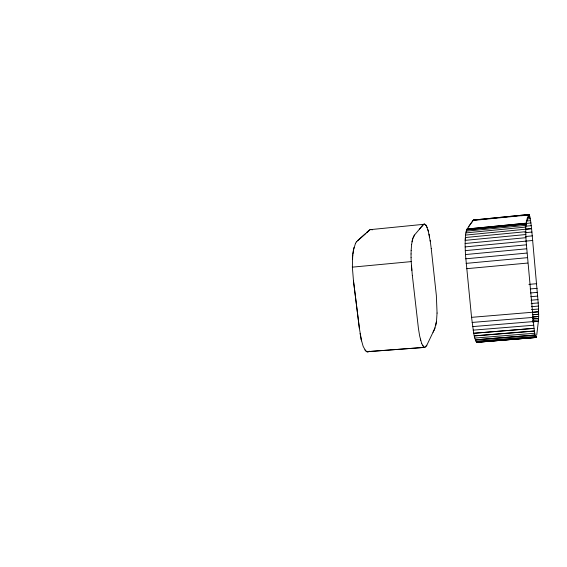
<?xml version="1.0" encoding="UTF-8"?>
<svg xmlns="http://www.w3.org/2000/svg" width="567" height="567" viewBox="0 0 567 567"><rect width="100%" height="100%" fill="white"/><g stroke="black" fill="none" stroke-linecap="round" stroke-linejoin="round"><path stroke-width="0.85" d="M437.058 313.076L436.349 295.428L431.232 248.587M526.573 248.793L465.45 254.555L471.56 317.343L473.7 333.283L534.029 328.378L526.091 241.081M532.789 317.421L472.12 322.439M465.16 243.534L465.358 237.523L525.772 231.69L525.807 227.076L465.861 232.902L465.578 235.085L531.598 228.629L538.211 302.948L531.201 303.522M473.169 330.15L533.639 325.231M473.7 333.283L534.029 328.328L534.412 331.057L474.246 335.926L473.7 333.24M531.966 232.045L524.929 232.725M532.356 235.858L525.318 236.538M411.061 253.973L411.139 250.465M437.051 313.041L436.491 321.411M465.224 240.401L465.571 235.029M411.146 250.508L411.628 244.342M352.39 259.573L352.461 258.424M352.532 257.276L353.418 249.997L355.53 243.293M472.644 326.606L533.221 321.574M532.293 312.261L471.567 317.343M532.363 320.511L538.537 320.001L536.743 334.877M526.197 223.185L526.041 224.029L466.634 229.89L467.031 229.033L526.197 223.185L525.8 227.02M466.223 231.23L466.627 229.833L526.034 223.965L525.9 225.354L466.216 231.166L465.868 232.966M352.724 255.072L352.355 267.149L411.195 261.607L411.068 257.652M352.837 254.009L354.028 247.467M436.484 321.369L434.733 328.633M411.635 244.391L412.5 239.508L414.434 235.057M436.363 322.134L435.718 325.749M475.344 339.81L535.113 335.012L536.006 337.592L535.439 336.394L475.904 341.15L475.352 339.867L535.113 335.076L534.773 333.247L474.792 338.067L475.897 341.086L476.975 342.305L536.247 337.485L536.595 335.983L534.83 336.125M412.032 241.804L412.797 238.629M526.261 223.051L526.509 222.207M526.467 222.25L526.63 221.782M526.885 220.832L527.282 219.578M526.736 221.406L527.112 220.152M527.14 219.982L529.096 214.489L529.925 217.069L527.289 217.331L529.925 217.012L530.563 220.669L526.19 221.052M534.702 336.996L536.446 336.855L536.006 337.592M434.896 328.222L435.059 327.825M413.074 237.693L414.442 235.114L420.65 227.75M434.712 328.676L434.386 329.448M433.351 331.553L426.845 345.19L424.711 347.38L366.892 351.668M434.173 329.824L433.046 332.262M434.18 329.881L434.379 329.392M433.812 330.653L434.074 330.1M426.15 346.317L426.845 345.19M355.537 243.349L356.423 241.797M468.285 227.261L469.306 225.786M468.016 227.594L467.846 227.842M469.752 225.071L470.376 224.178M473.424 220.081L529.096 214.489L473.417 220.024L470.426 224.107L473.424 220.081L474.381 220.428M468.696 226.602L470.376 224.234M419.304 229.281L421.735 226.474M421.125 227.126L421.487 226.765M421.855 226.261L423.769 224.213L424.449 224.071L425.838 225.092M421.479 226.708L422.11 226.035M422.231 225.886L423.074 224.901M356.43 241.854L370.159 229.649L424.69 224.22M423.202 224.723L424.456 224.128M425.796 346.678L424.704 347.316L423.96 347.117L421.735 343.694M357.423 240.741L365.304 233.746M366.544 232.576L367.033 232.151M367.196 232.002L367.891 231.456M367.884 231.4L369.209 230.237M369.252 230.202L370.159 229.592M369.344 351.179L367.884 351.901L366.899 351.724L365.439 350.463M367.877 351.838L368.862 351.554M477.485 342.177L476.975 342.305L536.24 337.422L476.975 342.241L476.443 341.901L535.737 337.23M472.956 220.457L528.671 214.936L529.096 214.489M521.498 215.708L523.249 215.595M526.729 215.184L529.351 214.921L529.628 215.772M527.884 215.942L529.628 215.829M526.729 218.982L530.237 218.692M526.204 223.249L467.031 229.033M525.673 223.511L530.896 222.951L531.598 228.657L525.425 229.266M525.162 226.254L531.244 225.659M465.216 240.351L525.829 234.525L525.765 231.634M465.457 254.576L465.174 246.921L532.789 240.465M465.28 250.635L526.311 244.824M465.727 258.807L526.892 253.066M466.088 263.379L527.267 257.68M466.591 268.694L527.742 263.053M528.883 284.386L536.743 283.684M530.166 288.95L537.155 288.341M530.499 292.962L537.481 292.359M530.776 296.69L537.764 296.102M531.01 300.198L538.005 299.617M531.35 306.662L538.381 306.095L538.643 314.288M531.463 309.603L538.508 309.05L538.593 311.786L532.42 312.311L538.586 311.744M538.636 314.238L532.541 314.749L538.643 314.288L538.65 316.514L532.533 317.024L538.643 316.457L538.537 320.001M532.321 321.801L538.423 321.354L532.328 321.858M366.899 351.724L424.711 347.38M371.676 229.592L371.073 229.486L372.278 229.897M423.96 347.181L422.465 345.303M361.144 339.186L363.142 346.345L365.439 350.519M364.957 349.903L365.921 351.079M426.001 225.305L426.512 226.169M425.831 225.035L426.178 225.631M426.852 226.913L427.185 227.643M426.519 226.12L428.461 231.627M421.735 343.751L419.686 336.125L418.446 328.633L412.365 275.633M427.837 229.486L427.993 230.032M428.149 230.535L430.339 241.599M420.338 339.158L420.686 340.42M474.799 338.123L474.246 335.877L534.405 331.008L534.773 333.297M361.519 340.873L359.4 328.484L353.496 281.055L352.355 267.156M361.151 339.151L360.088 333.439M429.056 234.171L429.623 237.056M538.203 302.92L538.381 306.095M530.563 220.62L530.896 222.951M430.169 240.344L431.225 248.587M353.503 281.041L359.4 328.477M411.195 261.614L412.351 275.64M411.451 265.845L411.819 270.388M525.935 237.63L526.098 241.117M525.822 234.476L525.935 237.679L465.153 243.491L465.181 246.957M411.047 253.938L411.075 257.673M538.615 318.385L532.47 318.895L538.615 318.441"/></g></svg>
